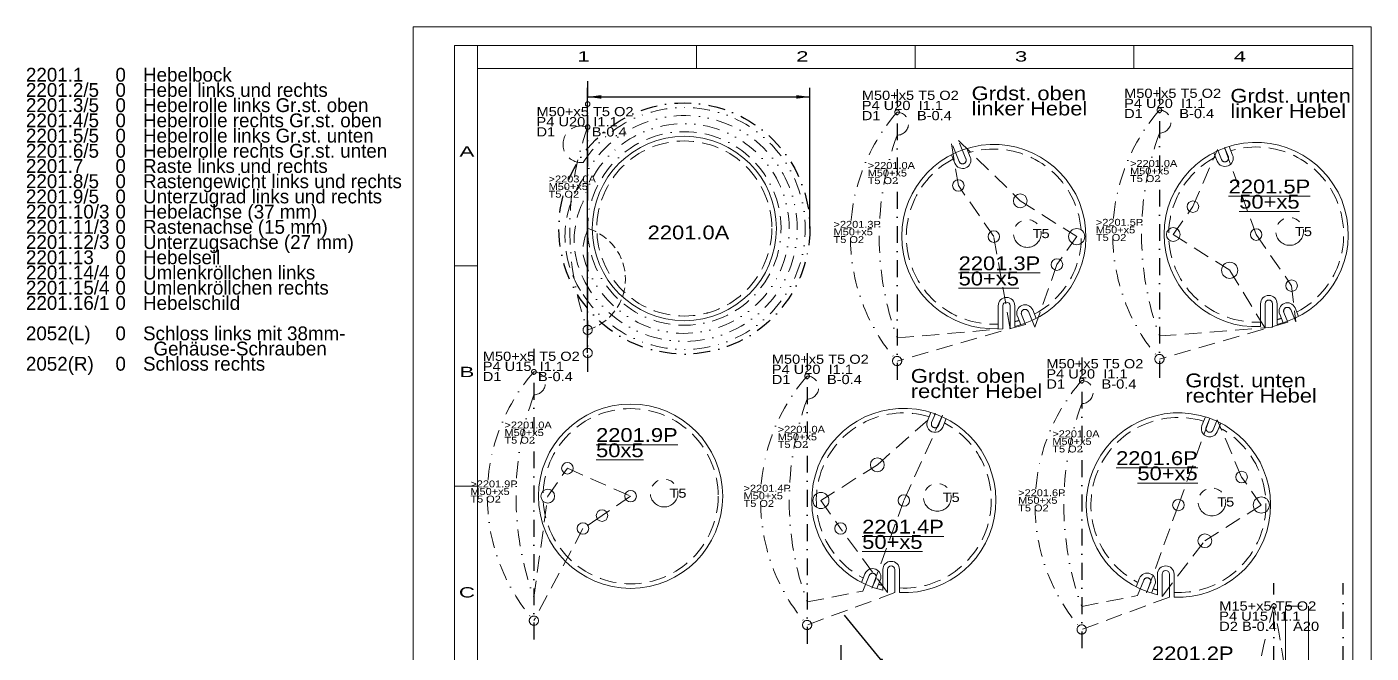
# Model space of a CAD drawing. Extents: x -83 to 209, y -7 to 296.
# Drawn here: x -82.9 to 209, y 160.1 to 296 of the extents above; entities that cross this region are included whole.
import ezdxf
from ezdxf.enums import TextEntityAlignment as Align

# ---------------------------------------------------------------- set-up
doc = ezdxf.new("R2010")
doc.units = 0
doc.header["$LTSCALE"] = 7.326693
for name, pattern in [('BORDER', [1.75, 0.5, -0.25, 0.5, -0.25, 0, -0.25]), ('DASHDOT', [1, 0.5, -0.25, 0, -0.25]), ('DASHED', [0.75, 0.5, -0.25]), ('DIVIDE', [1.25, 0.5, -0.25, 0, -0.25, 0, -0.25]), ('HIDDEN', [0.375, 0.25, -0.125]), ('PHANTOM', [2.5, 1.25, -0.25, 0.25, -0.25, 0.25, -0.25])]:
    doc.linetypes.add(name, pattern=pattern)
for name, color, linetype, lineweight in [('2201_0A', 230, 'CONTINUOUS', 13), ('2201_2___4_7 HEBEL', 34, 'CONTINUOUS', 13), ('2201_2P', 30, 'CONTINUOUS', 13), ('2201_3P', 30, 'CONTINUOUS', 13), ('2201_4P', 30, 'CONTINUOUS', 13), ('2201_5P', 30, 'CONTINUOUS', 13), ('2201_6P', 30, 'CONTINUOUS', 13), ('2201_9P', 30, 'CONTINUOUS', 13), ('2201___ HEBELBOCK', 190, 'DASHDOT', 0), ('BEMASSUNG', 7, 'CONTINUOUS', 25), ('BESCHRIFTUNG', 7, 'CONTINUOUS', 25), ('MASSGRENZEN', 172, 'CONTINUOUS', 25), ('MASSLINIEN', 172, 'CONTINUOUS', 25), ('MASSTEXTE', 212, 'CONTINUOUS', 25), ('MITTELLINIEN', 5, 'DASHDOT', 25), ('STANDARD', 7, 'CONTINUOUS', 0)]:
    doc.layers.add(name, color=color, linetype=linetype, lineweight=lineweight)
doc.styles.add('Arial', font='arial.ttf')

# ---------------------------------------------------------------- blocks, each defined once
blk = doc.blocks.new('D405110016')
at = {"layer": 'MASSGRENZEN'}
for points in [[(104.4, 156.46), (102.21, 158.52), (102.82, 159.01)], [(106.76, 153.55), (108.94, 151.49), (108.34, 151)]]:
    blk.add_solid(points, dxfattribs=at)
at = {"layer": 'MASSLINIEN', "color": 172}
for p, q in [((104.4, 156.46), (94.68, 168.39)), ((98.13, 151.36), (105.95, 157.72)), ((100.43, 148.4), (108.31, 154.81)), ((104.4, 156.46), (106.76, 153.55)), ((106.76, 153.55), (110.57, 148.87))]:
    blk.add_line(p, q, dxfattribs=at)
blk = doc.blocks.new('D405109504')
at = {"layer": 'MASSGRENZEN'}
for points in [[(38.89, 280.81), (41.87, 281.2), (41.87, 280.42)], [(87.14, 280.81), (84.17, 280.42), (84.17, 281.2)]]:
    blk.add_solid(points, dxfattribs=at)
at = {"layer": 'MASSLINIEN', "color": 172}
for p, q in [((38.89, 225.26), (38.89, 282.81)), ((38.89, 280.81), (87.14, 280.81)), ((87.14, 252.26), (87.14, 282.81))]:
    blk.add_line(p, q, dxfattribs=at)

msp = doc.modelspace()

# ---------------------------------------------------------------- linework, layer by layer
at = {"layer": '2201_0A', "linetype": 'PHANTOM'}
for centre, radius in [((38.89, 274.26), 0.5), ((38.89, 230.26), 1)]:
    msp.add_circle(centre, radius, dxfattribs=at)
at = {"layer": '2201_0A', "linetype": 'DIVIDE'}
for radius, start, end in [(26.25, 213.0605, 506.9395), (24.5, 206.1089, 513.8911), (22.75, 194.7529, 525.2471)]:
    msp.add_arc((59.89, 252.26), radius, start, end, dxfattribs=at)
at = {"layer": '2201_0A', "color": 11, "linetype": 'DASHED'}
for centre, radius, start, end in [((37.51, 270.53), 3.97, 69.6536, 275.5091), ((56.01, 250.49), 22.04, 145.2886, 214.7114), ((54.8, 249.76), 18.83, 153.8911, 206.1089)]:
    msp.add_arc(centre, radius, start, end, dxfattribs=at)
at = {"layer": '2201_0A', "linetype": 'BORDER'}
msp.add_arc((59.89, 252.26), 21, 181.0432, 540, dxfattribs=at)
at = {"layer": '2201_0A', "color": 11, "linetype": 'DIVIDE'}
msp.add_arc((48.67, 247.26), 10.81, 154.7408, 184.2466, dxfattribs=at)
at = {"layer": '2201_0A', "linetype": 'HIDDEN'}
msp.add_arc((35.61, 241.26), 11.48, 286.6057, 433.3943, dxfattribs=at)
at = {"layer": '2201_2___4_7 HEBEL'}
for p, q in [((121.97, 267.76), (121.21, 269.61)), ((175.59, 266.84), (174.83, 268.69)), ((178.93, 268.2), (178.17, 270.05)), ((118.63, 266.4), (117.87, 268.25)), ((128.03, 230.52), (128.03, 235.5)), ((131.63, 231.02), (131.63, 235.5)), ((135.52, 234.59), (136.28, 232.74)), ((184.99, 230.96), (184.99, 235.94)), ((188.59, 231.46), (188.59, 235.94)), ((189.15, 233.67), (189.9, 231.82)), ((192.48, 235.03), (193.24, 233.18)), ((132.19, 233.23), (132.94, 231.38)), ((112.65, 210.5), (113.41, 212.35)), ((115.98, 209.14), (116.74, 211)), ((172.27, 209.52), (173.03, 211.37)), ((175.6, 208.16), (176.36, 210.02)), ((102.99, 173.76), (102.99, 178.24)), ((106.59, 173.26), (106.59, 178.24)), ((99.1, 177.34), (98.34, 175.48)), ((102.43, 175.98), (101.67, 174.13)), ((158.71, 176.36), (157.96, 174.5)), ((162.61, 172.78), (162.61, 177.26)), ((166.21, 172.28), (166.21, 177.26)), ((162.05, 175), (161.29, 173.15))]:
    msp.add_line(p, q, dxfattribs=at)
for centre in [(59.89, 252.26), (48.22, 194.17)]:
    msp.add_circle(centre, 20, dxfattribs=at)
at = {"layer": '2201_2___4_7 HEBEL', "linetype": 'DASHED'}
for centre in [(59.89, 252.26), (48.22, 194.17)]:
    msp.add_circle(centre, 19, dxfattribs=at)
at = {"layer": '2201_2___4_7 HEBEL'}
for centre, radius, start, end in [((127.08, 250.5), 20, 283.1499, 632.7226), ((184.04, 250.94), 20, 283.1499, 632.7226), ((120.3, 267.08), 1.8, 202.2304, 382.2304), ((177.26, 267.52), 1.8, 202.2304, 382.2304), ((129.83, 235.5), 1.8, 0, 180), ((186.79, 235.94), 1.8, 0, 180), ((133.85, 233.91), 1.8, 22.2304, 202.2304), ((190.81, 234.35), 1.8, 22.2304, 202.2304), ((107.54, 193.24), 20, 267.2774, 616.8501), ((114.32, 209.82), 1.8, 157.7696, 337.7696), ((167.16, 192.26), 20, 267.2774, 616.8501), ((173.94, 208.84), 1.8, 157.7696, 337.7696), ((100.76, 176.66), 1.8, 337.7696, 517.7696), ((104.79, 178.24), 1.8, 0, 180), ((164.41, 177.26), 1.8, 0, 180), ((160.38, 175.68), 1.8, 337.7696, 517.7696)]:
    msp.add_arc(centre, radius, start, end, dxfattribs=at)
at = {"layer": '2201_2___4_7 HEBEL', "linetype": 'DASHED'}
for centre, start, end in [((127.08, 250.5), 298.0372, 466.4237), ((184.04, 250.94), 298.0372, 466.4237), ((127.08, 250.5), 118.0372, 272.866), ((184.04, 250.94), 118.0372, 272.866), ((59.89, 252.26), 284.4775, 285.8206), ((127.08, 250.5), 283.8555, 286.4237), ((184.04, 250.94), 283.8555, 286.4237), ((184.04, 250.94), 283.8555, 286.4237), ((107.54, 193.24), 73.5763, 241.9628), ((167.16, 192.26), 73.5763, 241.9628), ((107.54, 193.24), 267.134, 421.9628), ((167.16, 192.26), 267.134, 421.9628), ((107.54, 193.24), 253.5763, 256.1445), ((167.16, 192.26), 253.5763, 256.1445)]:
    msp.add_arc(centre, 19, start, end, dxfattribs=at)
at = {"layer": '2201_2P'}
for p, q in [((190.4, 170.32), (190.4, 146.27)), ((195.4, 170.32), (195.4, 146.27))]:
    msp.add_line(p, q, dxfattribs=at)
at = {"layer": '2201_2P', "linetype": 'DIVIDE'}
msp.add_line((190.4, 170.32), (195.4, 170.32), dxfattribs=at)
at = {"layer": '2201_2P', "linetype": 'PHANTOM'}
msp.add_circle((187.9, 170.32), 0.5, dxfattribs=at)
at = {"layer": '2201_2P', "linetype": 'DASHED'}
msp.add_arc((-122.72, 109.68), 316.49, 355.7668, 371.0461, dxfattribs=at)
at = {"layer": '2201_3P', "linetype": 'DASHED'}
for p, q in [((119.38, 261.58), (117.76, 271.19)), ((119.41, 271.37), (132.83, 258.25)), ((127.08, 250.5), (119.38, 261.58)), ((132.83, 258.25), (145.08, 250.5)), ((130.63, 230.48), (127.08, 250.5)), ((145.08, 250.5), (140.79, 244.43)), ((140.79, 244.43), (135.98, 230.83)), ((133.99, 231.46), (106.08, 223.5)), ((106.08, 228.5), (129.03, 230.49))]:
    msp.add_line(p, q, dxfattribs=at)
at = {"layer": '2201_3P', "linetype": 'DIVIDE'}
for p, q in [((119.56, 266.78), (117.76, 271.19)), ((121.04, 267.38), (119.41, 271.37)), ((133.11, 233.61), (133.99, 231.46)), ((134.6, 234.22), (135.98, 230.83))]:
    msp.add_line(p, q, dxfattribs=at)
at = {"layer": '2201_3P'}
for p, q in [((129.03, 230.49), (129.03, 235.5)), ((130.63, 230.48), (130.63, 235.5))]:
    msp.add_line(p, q, dxfattribs=at)
at = {"layer": '2201_3P', "linetype": 'PHANTOM'}
for centre, radius in [((106.08, 277.5), 0.5), ((106.08, 223.5), 1)]:
    msp.add_circle(centre, radius, dxfattribs=at)
at = {"layer": '2201_3P'}
for centre, radius in [((119.38, 261.58), 1.25), ((132.83, 258.25), 1.5), ((127.08, 250.5), 1.25), ((145.08, 250.5), 1.75), ((140.79, 244.43), 1.25)]:
    msp.add_circle(centre, radius, dxfattribs=at)
at = {"layer": '2201_3P', "linetype": 'DASHED'}
msp.add_arc((106.07, 275), 2.5, 270.1369, 449.8631, dxfattribs=at)
at = {"layer": '2201_3P', "linetype": 'DASHDOT'}
msp.add_arc((166.44, 250.5), 64.24, 159.9742, 200.0258, dxfattribs=at)
at = {"layer": '2201_3P', "linetype": 'DIVIDE'}
for centre, start, end in [((120.3, 267.08), 202.2304, 382.2304), ((133.85, 233.91), 22.2304, 202.2304)]:
    msp.add_arc(centre, 0.8, start, end, dxfattribs=at)
at = {"layer": '2201_3P'}
msp.add_arc((129.83, 235.5), 0.8, 0, 180, dxfattribs=at)
at = {"layer": '2201_4P', "linetype": 'DASHED'}
for p, q in [((101.79, 200.99), (114.39, 212.12)), ((115.96, 211.73), (107.54, 193.24)), ((101.79, 200.99), (89.54, 193.24)), ((89.54, 193.24), (93.82, 187.17)), ((107.54, 193.24), (100.62, 174.21)), ((103.99, 173.28), (93.82, 187.17)), ((86.54, 171.24), (98.64, 173.58)), ((105.59, 173.26), (86.54, 166.24))]:
    msp.add_line(p, q, dxfattribs=at)
at = {"layer": '2201_4P', "linetype": 'DIVIDE'}
for p, q in [((113.58, 210.13), (114.39, 212.12)), ((115.06, 209.52), (115.96, 211.73)), ((100.02, 176.96), (98.64, 173.58)), ((101.5, 176.35), (100.62, 174.21))]:
    msp.add_line(p, q, dxfattribs=at)
at = {"layer": '2201_4P'}
for p, q in [((103.99, 173.28), (103.99, 178.24)), ((105.59, 173.26), (105.59, 178.24))]:
    msp.add_line(p, q, dxfattribs=at)
at = {"layer": '2201_4P', "linetype": 'PHANTOM'}
for centre, radius in [((86.54, 220.24), 0.5), ((86.54, 166.24), 1)]:
    msp.add_circle(centre, radius, dxfattribs=at)
at = {"layer": '2201_4P'}
for centre, radius in [((101.79, 200.99), 1.5), ((89.54, 193.24), 1.75), ((107.54, 193.24), 1.25), ((93.82, 187.17), 1.25)]:
    msp.add_circle(centre, radius, dxfattribs=at)
at = {"layer": '2201_4P', "linetype": 'DASHED'}
msp.add_arc((86.53, 217.74), 2.5, 270.1369, 449.8631, dxfattribs=at)
at = {"layer": '2201_4P', "linetype": 'DASHDOT'}
msp.add_arc((146.9, 193.24), 64.24, 159.9742, 200.0258, dxfattribs=at)
at = {"layer": '2201_4P', "linetype": 'DIVIDE'}
for centre, start, end in [((114.32, 209.82), 157.7696, 337.7696), ((100.76, 176.66), 337.7696, 517.7696)]:
    msp.add_arc(centre, 0.8, start, end, dxfattribs=at)
at = {"layer": '2201_4P'}
msp.add_arc((104.79, 178.24), 0.8, 0, 180, dxfattribs=at)
at = {"layer": '2201_5P', "linetype": 'DASHED'}
for p, q in [((170.32, 257), (175.62, 269.42)), ((177.18, 269.82), (184.04, 250.94)), ((166.04, 250.94), (170.32, 257)), ((178.29, 243.19), (166.04, 250.94)), ((184.04, 250.94), (191.74, 239.85)), ((185.99, 230.62), (178.29, 243.19)), ((191.74, 239.85), (192.64, 232.01)), ((190.95, 231.9), (163.04, 223.94)), ((163.04, 228.94), (187.59, 230.83))]:
    msp.add_line(p, q, dxfattribs=at)
at = {"layer": '2201_5P', "linetype": 'DIVIDE'}
for p, q in [((176.52, 267.22), (175.62, 269.42)), ((178, 267.82), (177.18, 269.82)), ((190.07, 234.05), (190.95, 231.9)), ((191.56, 234.66), (192.64, 232.01))]:
    msp.add_line(p, q, dxfattribs=at)
at = {"layer": '2201_5P'}
for p, q in [((185.99, 230.62), (185.99, 235.94)), ((187.59, 230.83), (187.59, 235.94))]:
    msp.add_line(p, q, dxfattribs=at)
at = {"layer": '2201_5P', "linetype": 'PHANTOM'}
for centre, radius in [((163.04, 277.94), 0.5), ((163.04, 223.94), 1)]:
    msp.add_circle(centre, radius, dxfattribs=at)
at = {"layer": '2201_5P'}
for centre, radius in [((170.32, 257), 1.25), ((166.04, 250.94), 1.5), ((184.04, 250.94), 1.25), ((178.29, 243.19), 1.75), ((191.74, 239.85), 1.25)]:
    msp.add_circle(centre, radius, dxfattribs=at)
at = {"layer": '2201_5P', "linetype": 'DASHED'}
msp.add_arc((163.03, 275.44), 2.5, 270.1369, 449.8631, dxfattribs=at)
at = {"layer": '2201_5P', "linetype": 'DASHDOT'}
msp.add_arc((223.4, 250.94), 64.24, 159.9742, 200.0258, dxfattribs=at)
at = {"layer": '2201_5P', "linetype": 'DIVIDE'}
for centre, start, end in [((177.26, 267.52), 202.2304, 382.2304), ((190.81, 234.35), 22.2304, 202.2304)]:
    msp.add_arc(centre, 0.8, start, end, dxfattribs=at)
at = {"layer": '2201_5P'}
msp.add_arc((186.79, 235.94), 0.8, 0, 180, dxfattribs=at)
at = {"layer": '2201_6P', "linetype": 'DASHED'}
for p, q in [((174.01, 211.14), (167.16, 192.26)), ((180.88, 198.33), (175.58, 210.75)), ((185.16, 192.26), (180.88, 198.33)), ((167.16, 192.26), (160.24, 173.23)), ((185.16, 192.26), (172.91, 184.51)), ((163.61, 172.44), (172.91, 184.51)), ((146.16, 170.26), (158.26, 172.6)), ((165.21, 172.29), (146.16, 165.26))]:
    msp.add_line(p, q, dxfattribs=at)
at = {"layer": '2201_6P', "linetype": 'DIVIDE'}
for p, q in [((173.2, 209.15), (174.01, 211.14)), ((174.68, 208.54), (175.58, 210.75)), ((159.64, 175.98), (158.26, 172.6)), ((161.12, 175.37), (160.24, 173.23))]:
    msp.add_line(p, q, dxfattribs=at)
at = {"layer": '2201_6P'}
for p, q in [((163.61, 172.44), (163.61, 177.26)), ((165.21, 172.29), (165.21, 177.26))]:
    msp.add_line(p, q, dxfattribs=at)
at = {"layer": '2201_6P', "linetype": 'PHANTOM'}
for centre, radius in [((146.16, 219.26), 0.5), ((146.16, 165.26), 1)]:
    msp.add_circle(centre, radius, dxfattribs=at)
at = {"layer": '2201_6P'}
for centre, radius in [((180.88, 198.33), 1.25), ((167.16, 192.26), 1.25), ((185.16, 192.26), 1.75), ((172.91, 184.51), 1.5)]:
    msp.add_circle(centre, radius, dxfattribs=at)
at = {"layer": '2201_6P', "linetype": 'DASHED'}
msp.add_arc((146.15, 216.76), 2.5, 270.1369, 449.8631, dxfattribs=at)
at = {"layer": '2201_6P', "linetype": 'DASHDOT'}
msp.add_arc((206.52, 192.26), 64.24, 159.9742, 200.0258, dxfattribs=at)
at = {"layer": '2201_6P', "linetype": 'DIVIDE'}
for centre, start, end in [((173.94, 208.84), 157.7696, 337.7696), ((160.38, 175.68), 337.7696, 517.7696)]:
    msp.add_arc(centre, 0.8, start, end, dxfattribs=at)
at = {"layer": '2201_6P'}
msp.add_arc((164.41, 177.26), 0.8, 0, 180, dxfattribs=at)
at = {"layer": '2201_9P', "linetype": 'DASHED'}
for p, q in [((30.22, 194.17), (34.5, 200.24)), ((34.5, 200.24), (48.22, 194.17)), ((27.22, 172.17), (30.22, 194.17)), ((48.22, 194.17), (42.01, 189.96)), ((42.01, 189.96), (37.87, 187.16)), ((37.87, 187.16), (27.22, 167.17))]:
    msp.add_line(p, q, dxfattribs=at)
at = {"layer": '2201_9P', "linetype": 'PHANTOM'}
for centre, radius in [((27.22, 221.17), 0.5), ((27.22, 167.17), 1)]:
    msp.add_circle(centre, radius, dxfattribs=at)
at = {"layer": '2201_9P'}
for centre, radius in [((34.5, 200.24), 1.25), ((30.22, 194.17), 1.5), ((48.22, 194.17), 1.25), ((42.01, 189.96), 1.25), ((37.87, 187.16), 1.25)]:
    msp.add_circle(centre, radius, dxfattribs=at)
at = {"layer": '2201_9P', "linetype": 'DASHED'}
msp.add_arc((27.21, 218.67), 2.5, 270.1369, 449.8631, dxfattribs=at)
at = {"layer": '2201_9P', "linetype": 'DASHDOT'}
msp.add_arc((87.58, 194.17), 64.24, 159.9742, 200.0258, dxfattribs=at)
at = {"layer": '2201___ HEBELBOCK', "color": 134, "linetype": 'PHANTOM'}
for centre, radius in [((38.89, 279.26), 0.5), ((38.89, 225.26), 1)]:
    msp.add_circle(centre, radius, dxfattribs=at)
at = {"layer": '2201___ HEBELBOCK', "linetype": 'PHANTOM'}
for centre in [(134.35, 251.17), (191.31, 251.61), (55.5, 194.84), (114.82, 193.91), (174.43, 192.93)]:
    msp.add_circle(centre, 3, dxfattribs=at)
at = {"layer": '2201___ HEBELBOCK'}
for centre in [(137.02, 250.5), (193.98, 250.94), (58.17, 194.17), (117.49, 193.24), (177.1, 192.26)]:
    msp.add_arc(centre, 41.07, 138.896, 221.104, dxfattribs=at)
at = {"layer": '2201___ HEBELBOCK', "color": 134, "linetype": 'DASHDOT'}
msp.add_arc((99.25, 252.26), 64.24, 159.9742, 200.0258, dxfattribs=at)
at = {"layer": '2201___ HEBELBOCK', "linetype": 'DASHDOT'}
msp.add_arc((441.65, 99.82), 263.36, 164.4731, 195.5269, dxfattribs=at)
at = {"layer": 'MITTELLINIEN'}
for p, q in [((38.89, 284.26), (38.89, 220.26)), ((106.08, 282.5), (106.08, 218.5)), ((163.04, 282.94), (163.04, 218.94)), ((27.22, 226.17), (27.22, 162.17)), ((86.54, 225.24), (86.54, 161.24)), ((146.16, 224.26), (146.16, 160.26)), ((187.9, 24.32), (187.9, 175.32)), ((202.9, 24.32), (202.9, 175.32)), ((93.86, 161.85), (93.86, 97.85))]:
    msp.add_line(p, q, dxfattribs=at)
msp.add_circle((59.89, 252.26), 27.25, dxfattribs=at)
at = {"layer": 'STANDARD'}
for p, q in [((1, 1), (1, 296)), ((1, 296), (209, 296)), ((209, 296), (209, 1)), ((10, 5), (10, 292)), ((10, 292), (15, 292)), ((15, 292), (205, 292)), ((15, 287), (15, 292)), ((62.5, 292), (62.5, 287)), ((110, 292), (110, 287)), ((157.5, 292), (157.5, 287)), ((205, 292), (205, 287)), ((15, 287), (205, 287)), ((15, 5), (15, 287)), ((205, 287), (205, 5)), ((10, 244.17), (15, 244.17)), ((10, 196.33), (15, 196.33)), ((205, 182.12), (205, 5.12))]:
    msp.add_line(p, q, dxfattribs=at)

# ---------------------------------------------------------------- block references
at = {"layer": 'BEMASSUNG'}
for name in ['D405109504', 'D405110016']:
    msp.add_blockref(name, (0, 0), dxfattribs=at)

# ---------------------------------------------------------------- texts
at = {"layer": '2201_0A', "linetype": 'DIVIDE', "insert": (27.79, 272.2), "char_height": 2, "attachment_point": 7, "line_spacing_factor": 0.66, "style": 'Arial'}
msp.add_mtext('\\W1.135091;M50+x5 T5 O2\\PP4 U20  I1.1\\PD1         B-0.4', dxfattribs=at)
at = {"layer": '2201_2P', "linetype": 'DIVIDE', "insert": (176.03, 164.92), "char_height": 2, "attachment_point": 7, "line_spacing_factor": 0.66, "style": 'Arial'}
msp.add_mtext('\\W1.135091;M15+x5 T5 O2\\PP4 U15  I1.1\\PD2 B-0.4    A20', dxfattribs=at)
at = {"layer": '2201_3P', "linetype": 'DIVIDE', "insert": (98.41, 275.73), "char_height": 2, "attachment_point": 7, "line_spacing_factor": 0.66, "style": 'Arial'}
msp.add_mtext('\\W1.135091;M50+x5 T5 O2\\PP4 U20  I1.1\\PD1         B-0.4', dxfattribs=at)
at = {"layer": '2201_3P', "linetype": 'DASHDOT', "insert": (99.7, 261.87), "char_height": 1.5, "attachment_point": 7, "line_spacing_factor": 0.66, "style": 'Arial'}
msp.add_mtext('\\W1.135110;>2201.0A\\PM50+x5 \\PT5 O2', dxfattribs=at)
at = {"layer": '2201_4P', "linetype": 'DIVIDE', "insert": (78.87, 218.47), "char_height": 2, "attachment_point": 7, "line_spacing_factor": 0.66, "style": 'Arial'}
msp.add_mtext('\\W1.135091;M50+x5 T5 O2\\PP4 U20  I1.1\\PD1         B-0.4', dxfattribs=at)
at = {"layer": '2201_4P', "linetype": 'DASHDOT', "insert": (80.16, 204.62), "char_height": 1.5, "attachment_point": 7, "line_spacing_factor": 0.66, "style": 'Arial'}
msp.add_mtext('\\W1.135110;>2201.0A\\PM50+x5 \\PT5 O2', dxfattribs=at)
at = {"layer": '2201_5P', "linetype": 'DIVIDE', "insert": (155.37, 276.17), "char_height": 2, "attachment_point": 7, "line_spacing_factor": 0.66, "style": 'Arial'}
msp.add_mtext('\\W1.135091;M50+x5 T5 O2\\PP4 U20  I1.1\\PD1         B-0.4', dxfattribs=at)
at = {"layer": '2201_5P', "linetype": 'DASHDOT', "insert": (156.66, 262.31), "char_height": 1.5, "attachment_point": 7, "line_spacing_factor": 0.66, "style": 'Arial'}
msp.add_mtext('\\W1.135110;>2201.0A\\PM50+x5 \\PT5 O2', dxfattribs=at)
at = {"layer": '2201_6P', "linetype": 'DIVIDE', "insert": (138.49, 217.49), "char_height": 2, "attachment_point": 7, "line_spacing_factor": 0.66, "style": 'Arial'}
msp.add_mtext('\\W1.135091;M50+x5 T5 O2\\PP4 U20  I1.1\\PD1         B-0.4', dxfattribs=at)
at = {"layer": '2201_6P', "linetype": 'DASHDOT', "insert": (139.78, 203.64), "char_height": 1.5, "attachment_point": 7, "line_spacing_factor": 0.66, "style": 'Arial'}
msp.add_mtext('\\W1.135110;>2201.0A\\PM50+x5 \\PT5 O2', dxfattribs=at)
at = {"layer": '2201_9P', "linetype": 'DIVIDE', "insert": (16.12, 219.11), "char_height": 2, "attachment_point": 7, "line_spacing_factor": 0.66, "style": 'Arial'}
msp.add_mtext('\\W1.135091;M50+x5 T5 O2\\PP4 U15  I1.1\\PD1         B-0.4', dxfattribs=at)
at = {"layer": '2201_9P', "linetype": 'DASHDOT', "insert": (20.84, 205.55), "char_height": 1.5, "attachment_point": 7, "line_spacing_factor": 0.66, "style": 'Arial'}
msp.add_mtext('\\W1.135110;>2201.0A\\PM50+x5 \\PT5 O2', dxfattribs=at)
at = {"layer": '2201___ HEBELBOCK', "linetype": 'PHANTOM', "style": 'Arial', "width": 1.13511}
for p in [(137.35, 251.17), (194.31, 251.61), (58.5, 194.84), (117.82, 193.91), (177.43, 192.93)]:
    msp.add_text('T5', height=2, dxfattribs=at).set_placement(p, align=Align.MIDDLE_CENTER)
at = {"layer": '2201___ HEBELBOCK', "char_height": 3, "attachment_point": 1, "line_spacing_factor": 0.66, "style": 'Arial'}
for s, insert in [('\\W0.972808;2201.1\\P2201.2/5\\P2201.3/5\\P2201.4/5\\P2201.5/5\\P2201.6/5\\P2201.7\\P2201.8/5\\P2201.9/5\\P2201.10/3\\P2201.11/3\\P2201.12/3\\P2201.13\\P2201.14/4\\P2201.15/4\\P2201.16/1\\P\\P2052(L)\\P\\P2052(R)', (-83.07, 287.12)), ('\\W0.972828;0\\P0\\P0\\P0\\P0\\P0\\P0\\P0\\P0\\P0\\P0\\P0\\P0\\P0\\P0\\P0\\P\\P0\\P \\P0', (-63.64, 287.12)), ('\\W0.972797;Hebelbock\\PHebel links und rechts\\PHebelrolle links Gr.st. oben\\PHebelrolle rechts Gr.st. oben\\PHebelrolle links Gr.st. unten\\PHebelrolle rechts Gr.st. unten\\PRaste links und rechts\\PRastengewicht links und rechts\\PUnterzugrad links und rechts\\PHebelachse (37 mm)\\PRastenachse (15 mm)\\PUnterzugsachse (27 mm)\\PHebelseil\\PUmlenkröllchen links\\PUmlenkröllchen rechts\\PHebelschild\\P\\PSchloss links mit 38mm-\\P  Gehäuse-Schrauben\\PSchloss rechts', (-57.64, 287.12))]:
    msp.add_mtext(s, dxfattribs=dict(at, insert=insert))
at = {"layer": '2201___ HEBELBOCK', "linetype": 'DASHED', "char_height": 3, "attachment_point": 7, "line_spacing_factor": 0.66, "style": 'Arial'}
for s, insert in [('\\W1.135092;Grdst. oben\\Plinker Hebel', (122.26, 276.75)), ('\\W1.135091;Grdst. unten\\Plinker Hebel', (178.44, 276.22)), ('\\W1.135092;Grdst. oben\\Prechter Hebel', (109.05, 215.43)), ('\\W1.135091;Grdst. unten\\Prechter Hebel', (168.67, 214.45))]:
    msp.add_mtext(s, dxfattribs=dict(at, insert=insert))
at = {"layer": '2201___ HEBELBOCK', "color": 134, "linetype": 'DASHDOT', "insert": (30.42, 258.93), "char_height": 1.5, "attachment_point": 7, "line_spacing_factor": 0.66, "style": 'Arial'}
msp.add_mtext('\\W1.135110;>2203.0A\\PM50+x5 \\PT5 O2', dxfattribs=at)
at = {"layer": '2201___ HEBELBOCK', "linetype": 'DIVIDE', "char_height": 3, "line_spacing_factor": 0.66, "style": 'Arial'}
for s, insert, attachment_point in [('\\W1.135098;\\L2201.5P\\P50+x5', (186.92, 259.7), 5), ('\\W1.135098;\\L2201.3P\\P50+x5', (119.44, 239.86), 7), ('\\W1.135098;\\L2201.9P\\P50x5', (40.72, 202.6), 7), ('\\W1.135098;\\L2201.6P\\P50+x5', (171.35, 197.59), 9), ('\\W1.135098;\\L2201.4P\\P50+x5', (98.5, 182.71), 7), ('\\W1.135098;\\L2201.2P\\P15+x5', (161.42, 155.22), 7)]:
    msp.add_mtext(s, dxfattribs=dict(at, insert=insert, attachment_point=attachment_point))
at = {"layer": '2201___ HEBELBOCK', "linetype": 'DASHDOT', "char_height": 1.5, "attachment_point": 7, "line_spacing_factor": 0.66, "style": 'Arial'}
for s, insert in [('\\W1.135110;>2201.3P\\PM50+x5 \\PT5 O2', (92.29, 249.09)), ('\\W1.135110;>2201.5P\\PM50+x5 \\PT5 O2', (149.25, 249.53)), ('\\W1.135110;>2201.9P\\PM50+x5 \\PT5 O2', (13.43, 192.77)), ('\\W1.135110;>2201.4P\\PM50+x5 \\PT5 O2', (72.75, 191.83)), ('\\W1.135110;>2201.6P\\PM50+x5 \\PT5 O2', (132.37, 190.85))]:
    msp.add_mtext(s, dxfattribs=dict(at, insert=insert))
at = {"layer": 'BESCHRIFTUNG', "linetype": 'DIVIDE', "style": 'Arial', "width": 1.135098}
msp.add_text('2201.0A', height=3, dxfattribs=at).set_placement((51.92, 249.9))
at = {"layer": 'STANDARD', "style": 'Arial'}
for s, width, p in [('1', 1.547923, (38, 290.72)), ('2', 1.547922, (85.5, 290.72)), ('3', 1.547923, (133, 290.72)), ('4', 1.547923, (180.5, 290.72)), ('A', 1.547987, (12.68, 270.1)), ('B', 1.547987, (12.68, 222.26)), ('C', 1.548103, (12.68, 174.43))]:
    msp.add_text(s, height=2.23, dxfattribs=dict(at, width=width)).set_placement(p, align=Align.TOP_CENTER)

doc.saveas('drawing.dxf')
